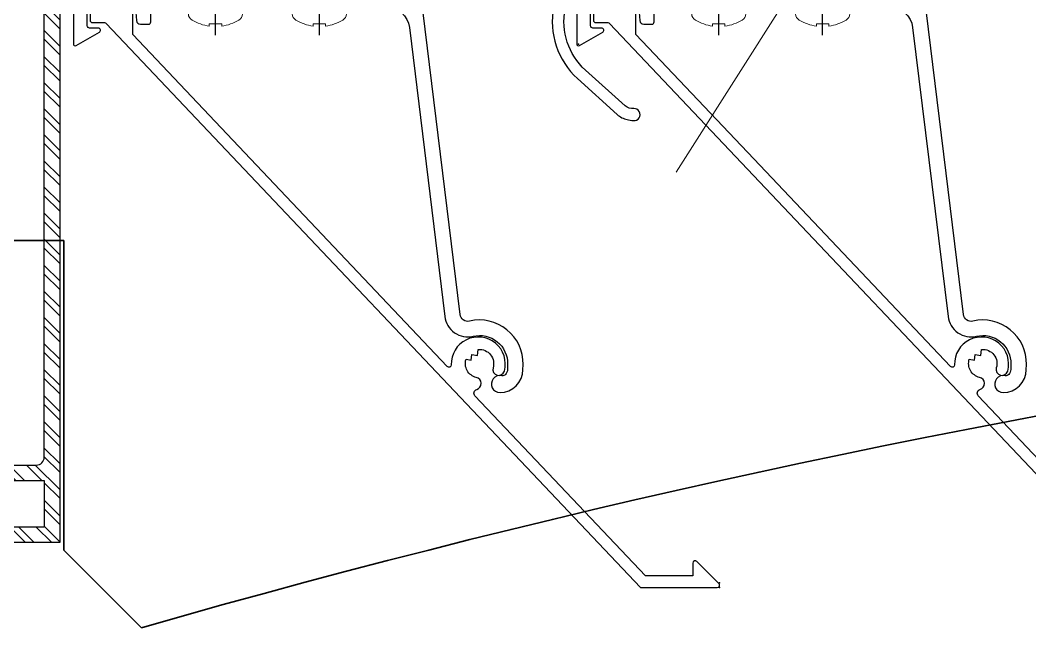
# Model space of a CAD drawing. Header units: millimetres. Extents: x -4391136 to -1798569, y -886572 to -291056.
# Drawn here: x -2456046.6 to -2455916.2, y -393615.9 to -393537.5 of the extents above; entities that cross this region are included whole.
import ezdxf

# ---------------------------------------------------------------- set-up
doc = ezdxf.new("R2010")
doc.units = ezdxf.units.MM
doc.linetypes.add('CENTER', pattern=[50.800000000000004, 31.75, -6.35, 6.35, -6.35])
for name, color, linetype in [('010 - ASPG_ACCESSORIES_MAIN_COLOR_1', 7, 'Continuous'), ('010 - ASPG_EXTR_MAIN_COLOR_2', 7, 'Continuous'), ('010 - ASPG_FRAMING_CUT_COLOR_4', 7, 'Continuous'), ('010 - ASPG_FRAMING_HATCH_', 7, 'Continuous'), ('_PP-Dim', 7, 'Continuous'), ('Center Line', 7, 'CENTER'), ('Xref-C-1-PP17-AR-2214-01-B$0$A-GLAZ-CURT', 7, 'Continuous')]:
    doc.layers.add(name, color=color, linetype=linetype)
doc.layers.add('010 - ASPG_EXTR_DEF_SUB', color=7, linetype='Continuous', plot=False)
doc.layers.add('SCREW', color=7, linetype='Continuous', lineweight=5)

# ---------------------------------------------------------------- blocks, each defined once
blk = doc.blocks.new('Xref-C-1-PP17-AR-2214-01-B$0$DPA_Curved type B - Curved Type B-31237759-ENTRANCE 2 - LOWER ROOF FLOOR PLAN01-flat-1')
at = {"layer": 'Xref-C-1-PP17-AR-2214-01-B$0$A-GLAZ-CURT', "lineweight": 9}
h = blk.add_hatch(dxfattribs=at)
h.set_pattern_fill('ACET-2D-FP_14', angle=90, style=0, pattern_type=2)
h.set_pattern_definition([(49.99999999999999, (2729937.736, 504833.3970000008), (-459.0337474724126, 385.1750482020262), [76.2, -838.2]), (355, (2729937.736, 504833.3970000008), (65.28252745750682, 746.1827032957547), [60.96000000000002, -670.5600000000001]), (100.451, (2729998.464, 504828.0840000007), (-693.3830033246076, -127.8976821547151), [64.76000000000005, -712.3600000000005]), (46.18400000000002, (2729937.736, 505036.5970000007), (-648.57248621923, 622.3064181256742), [114.3, -1257.299999999999]), (96.63599999999998, (2730028.096000001, 505022.5830000007), (-1050.534318683824, -122.2199233656637), [97.14000000000117, -1068.540000000013]), (351.184, (2729937.736, 505036.5970000007), (172.1971373415032, 1110.274966525139), [91.44000000000007, -1005.840000000001]), (21.00000000000002, (2730039.336000001, 504985.7970000007), (-214.7433929342338, 559.4256646482162), [76.20000000000027, -838.2000000000031]), (326, (2730039.336000001, 504985.7970000007), (418.8539380654042, 620.9765000836201), [60.95999999999974, -670.559999999997]), (71.45100000000002, (2730089.874, 504951.7080000007), (-668.4524660190125, 224.2969172171013), [64.75999999999986, -712.3599999999984]), (37.50000000000001, (2729937.736, 504833.3970000008), (-158.7692420154775, 206.9121046213362), [33.528, -628.904, 33.528, -1320.292]), (37.50000000000001, (2729937.736, 504833.3970000008), (-158.7692420154775, 206.9121046213362), [-695.96, -647.192, 33.528, -639.572]), (7.499999999999995, (2729937.736, 504833.3970000008), (-47.30360574389218, 359.3065578758988), [33.52799999999999, -354.5839999999999, 33.52799999999999, -870.204]), (7.499999999999995, (2729937.736, 504833.3970000008), (-47.30360574389218, 359.3065578758988), [-421.64, -613.6639999999999, 33.52799999999999, -223.012]), (327.5, (2729711.168000001, 504833.3970000008), (146.1911639370438, 229.474161533996), [33.52800000000036, -220.4720000000024, -1844.04000000002]), (327.5, (2729711.168000001, 504833.3970000008), (146.1911639370438, 229.474161533996), [-254.0000000000028, 33.52800000000036, -758.9520000000082, -1051.560000000011]), (327.5, (2729711.168000001, 504833.3970000008), (146.1911639370438, 229.474161533996), [-1046.480000000011, 33.52800000000036, -1018.032000000011]), (317.5, (2729609.568, 504833.3970000008), (321.0978918266118, 350.4168590258025), [33.52799999999964, -296.6719999999968, 33.52799999999964, -1239.519999999987]), (317.5, (2729609.568, 504833.3970000008), (321.0978918266118, 350.4168590258025), [-363.7279999999961, -492.7599999999947, 33.52799999999964, -713.2319999999922])])
h.paths.add_polyline_path([(-3.259629011154175e-09, -750.0000001529115), (149.9999999967404, -750.0000001529115), (149.9999999967404, -700.0000001529697), (189.999999997206, -700.0000001529697), (199.999999997206, -690.0000001530279), (173.1051923334599, -576.677522799524), (156.8743433556519, -461.3437719100621), (151.4483587355353, -345.0000000798609), (156.8743433412164, -228.6562282490777), (173.2759108911268, -112.603146939131), (199.9999999529682, -6.402842700481415e-10), (173.1051923055202, 113.3224773565307), (156.8743433435448, 228.6562282480299), (151.4483587383293, 345.0000000788714), (156.8743433584459, 461.3437719088979), (173.2759108911268, 577.3968530856073), (199.999999997206, 690.0000001520966), (189.999999997206, 700.0000001521548), (149.9999999967404, 700.0000001521548), (149.9999999967404, 750.0000001518638), (-3.259629011154175e-09, 750.0000001518638)])
at = {"layer": 'Xref-C-1-PP17-AR-2214-01-B$0$A-GLAZ-CURT', "color": 7, "lineweight": 35}
for p, q in [((190, -700.0000001524459), (200, -690.0000001525041)), ((150, -750.0000001523877), (150, -700.0000001524459)), ((150, -700.0000001524459), (190, -700.0000001524459))]:
    blk.add_line(p, q, dxfattribs=at)
blk.add_arc((1401.480889263563, -344.9999999998836), 1250.032530524975, 163.9788116685254, 196.0211883410912, dxfattribs=at)
blk = doc.blocks.new('W-1-PP17-ENT2_REV00_20260526-152612_EX_LOPF-1')
at = {"color": 7, "rotation": 270}
blk.add_blockref('Xref-C-1-PP17-AR-2214-01-B$0$DPA_Curved type B - Curved Type B-31237759-ENTRANCE 2 - LOWER ROOF FLOOR PLAN01-flat-1', (-8184.450245452113, -10205.0088198926), dxfattribs=at)
blk = doc.blocks.new('*U3397')
at = {"layer": '010 - ASPG_FRAMING_HATCH_', "transparency": 33554585}
h = blk.add_hatch(dxfattribs=at)
h.set_pattern_fill('ANSI32', scale=0.25)
h.set_pattern_definition([(45, (0, 0), (-1.683798022700467, 1.683798022700467), []), (45, (1.1225325, 0), (-1.683798022700467, 1.683798022700467), [])])
edge = h.paths.add_edge_path()
edge.add_line((2.000000000009768, -50.0000000001819), (2.000000000009536, -75.00000000027285))
edge.add_line((2.000000000009536, -75.00000000027285), (-1.376676550535194e-14, -75.00000000027285))
edge.add_line((-1.377727649045784e-14, -75.00000000027285), (2.183725214694612e-13, -49.00000000020555))
edge.add_arc((0.9999999999907824, -49.00000000021976), 0.999999999990564, 89.99999999918577, 179.9999999991858, ccw=False)
edge.add_line((1.000000000004993, -48.00000000022919), (62.99999999987471, -48.00000000022955))
edge.add_arc((62.99999999988892, -47.00000000023898), 0.999999999990564, 269.9999999991858, 359.9999999991858)
edge.add_line((63.99999999987948, -47.00000000025319), (63.99999999987995, 47.00000000025248))
edge.add_arc((62.99999999988939, 47.00000000023827), 0.999999999990564, 8.142219984623432e-10, 90.00000000081424)
edge.add_line((62.99999999987518, 48.00000000022884), (1.000000000005464, 48.00000000022919))
edge.add_arc((0.9999999999912551, 49.00000000021976), 0.999999999990564, 180.0000000008142, 270.0000000008142, ccw=False)
edge.add_line((6.91122180303467e-13, 49.00000000020555), (9.232719782633861e-13, 75.00000000027285))
edge.add_line((9.232719782633861e-13, 75.00000000027285), (2.000000000010473, 75.00000000027285))
edge.add_line((2.000000000010473, 75.00000000027285), (2.000000000010241, 50.0000000001819))
edge.add_line((2.000000000010241, 50.0000000001819), (140.9999999998781, 50.00000000018107))
edge.add_line((140.9999999998781, 50.00000000018107), (140.9999999998781, 41.00000000016652))
edge.add_arc((139.9999999998876, 41.00000000018073), 0.999999999990564, 269.9999999991858, 359.9999999991858, ccw=False)
edge.add_line((139.9999999998734, 40.00000000019017), (131.999999999892, 40.00000000019029))
edge.add_arc((131.9999999998778, 41.00000000018085), 0.999999999990564, 180.0000000008142, 270.0000000008142, ccw=False)
edge.add_line((130.9999999998872, 41.00000000016664), (130.9999999998872, 47.00000000025214))
edge.add_arc((129.9999999998967, 47.00000000023793), 0.999999999990564, 8.142219984623432e-10, 90.00000000081424)
edge.add_line((129.9999999998824, 48.00000000022849), (66.99999999989429, 48.00000000022884))
edge.add_arc((66.99999999988007, 47.00000000023827), 0.999999999990564, 89.99999999918577, 179.9999999991858)
edge.add_line((65.99999999988951, 47.00000000025248), (65.99999999988903, -47.00000000025319))
edge.add_arc((66.99999999987959, -47.00000000023898), 0.999999999990564, 180.0000000008142, 270.0000000008142)
edge.add_line((66.9999999998938, -48.00000000022955), (129.9999999998819, -48.0000000002299))
edge.add_arc((129.9999999998961, -47.00000000023933), 0.999999999990564, 269.9999999991858, 359.9999999991858)
edge.add_line((130.9999999998867, -47.00000000025354), (130.9999999998868, -41.00000000357866))
edge.add_arc((131.9999999998773, -41.00000000359287), 0.999999999990564, 89.99999999918577, 179.9999999991858, ccw=False)
edge.add_line((131.9999999998915, -40.0000000036023), (139.9999999998729, -40.00000000360242))
edge.add_arc((139.9999999998871, -41.00000000359299), 0.999999999990564, 8.14225131762214e-10, 90.00000000081423, ccw=False)
edge.add_line((140.9999999998777, -41.00000000357878), (140.9999999998776, -50.00000000632181))
edge.add_line((140.9999999998776, -50.00000000632181), (2.000000000009777, -50.0000000001819))
h.paths.add_polyline_path([(138.9999999998686, 48.00000000022837), (138.9999999998686, 42.00000000355348), (132.9999999998968, 42.0000000035536), (132.9999999998968, 48.00000000022849)], flags=16)
h.paths.add_polyline_path([(138.999999999868, -48.00000000023002), (138.9999999998681, -42.00000000355513), (132.9999999998963, -42.00000000355501), (132.9999999998962, -48.00000000023001)], flags=16)
at = {"layer": '010 - ASPG_FRAMING_CUT_COLOR_4', "color": 7}
for points in [[(63.99999999987948, -47.00000000025319), (63.99999999987995, 47.00000000025248, 0.414213562373095), (62.99999999987518, 48.00000000022884), (1.000000000005466, 48.00000000022919, -0.414213562373095), (6.91122180303467e-13, 49.00000000020555), (9.232719782633861e-13, 75.00000000027285), (2.000000000010473, 75.00000000027285), (2.000000000010241, 50.0000000001819), (140.9999999998781, 50.00000000018107), (140.9999999998781, 41.00000000016652, -0.414213562373095)], [(130.9999999998872, 41.00000000016664), (130.9999999998872, 47.00000000025214, 0.414213562373095), (129.9999999998824, 48.00000000022849), (66.99999999989429, 48.00000000022884, 0.414213562373095), (65.99999999988951, 47.00000000025248), (65.99999999988903, -47.00000000025319, 0.414213562373095)]]:
    blk.add_lwpolyline(points, format="xyb", dxfattribs=at)
blk.add_lwpolyline([(138.9999999998686, 48.00000000022837), (138.9999999998686, 42.00000000355348), (132.9999999998968, 42.0000000035536), (132.9999999998968, 48.00000000022849)], close=True, dxfattribs=at)
blk = doc.blocks.new('PZG35-9D5')
at = {"layer": 'Center Line', "color": 7}
blk.add_line((1.4210854715202e-14, 3.733653355866409), (1.4210854715202e-14, -10.53404386090006), dxfattribs=at)
at = {"layer": 'SCREW', "color": 7}
for p, q in [((-1.399999999999963, 2.842170943040401e-14), (-1.399999999999963, -1.090192378864657)), ((1.399999999999991, 0), (1.399999999999991, -0.5901923788647139)), ((-1.850000000000009, -1.399999999999977), (1.850000000000037, -0.8999999999999773)), ((-1.850000000000009, -1.399999999999977), (-1.399999999999963, -1.090192378864685)), ((-1.399999999999963, -1.090192378864685), (1.399999999999991, -0.5901923788646855)), ((-1.399999999999963, -1.709807621135297), (1.399999999999991, -1.209807621135297)), ((1.850000000000037, -0.8999999999999773), (1.399999999999991, -0.5901923788646855)), ((1.850000000000037, -0.8999999999999773), (1.399999999999991, -1.209807621135297)), ((1.399999999999991, -1.209807621135269), (1.399999999999991, -1.890192378864725)), ((-1.850000000000009, -1.399999999999977), (-1.399999999999963, -1.709807621135297)), ((-1.850000000000009, -2.699999999999989), (1.850000000000037, -2.199999999999989)), ((-1.850000000000009, -2.699999999999989), (-1.399999999999963, -2.390192378864697)), ((-1.399999999999963, -1.709807621135269), (-1.399999999999963, -2.390192378864697)), ((-1.399999999999963, -2.390192378864697), (1.399999999999991, -1.890192378864697)), ((-1.399999999999963, -3.009807621135309), (1.399999999999991, -2.509807621135309)), ((1.850000000000037, -2.199999999999989), (1.399999999999991, -1.890192378864697)), ((1.850000000000037, -2.199999999999989), (1.399999999999991, -2.509807621135309)), ((1.399999999999991, -2.50980762113528), (1.399999999999991, -3.190192378864708)), ((-1.850000000000009, -2.699999999999989), (-1.399999999999963, -3.009807621135309)), ((-1.850000000000009, -4), (-1.399999999999963, -3.690192378864708)), ((-1.850000000000009, -4), (-0.9911470940920566, -3.883938796498938)), ((-1.399999999999963, -3.009807621135309), (-1.399999999999963, -3.690192378864708)), ((-1.399999999999963, -3.690192378864708), (-0.8446989986695002, -3.591031485769975)), ((0.5619885887190463, -3.339837273736322), (1.399999999999991, -3.190192378864708)), ((0.7141825614195483, -3.653488843051434), (1.850000000000037, -3.5)), ((0.7141825614195483, -3.932275020881832), (1.399999999999991, -3.80980762113532)), ((1.850000000000037, -3.5), (1.399999999999991, -3.190192378864708)), ((1.850000000000037, -3.5), (1.399999999999991, -3.80980762113532)), ((1.399999999999991, -3.809807621135349), (1.399999999999991, -4.490192378864691)), ((-1.850000000000009, -4), (-1.399999999999963, -4.30980762113532)), ((-1.399999999999963, -4.30980762113532), (-1.184865735341859, -4.271390788160659)), ((-1.399999999999963, -4.309807621135349), (-1.399999999999963, -8.099999999999966)), ((0.7141825614195483, -4.612659778611231), (1.399999999999991, -4.49019237886472)), ((0.7141825614195483, -4.953488843051389), (1.850000000000037, -4.800000000000011)), ((0.7141825614195483, -5.232275020881843), (1.399999999999991, -5.109807621135332)), ((1.850000000000037, -4.800000000000011), (1.399999999999991, -4.49019237886472)), ((1.850000000000037, -4.800000000000011), (1.399999999999991, -5.109807621135332)), ((1.399999999999991, -5.109807621135332), (1.399999999999991, -8.099999999999966)), ((1.4210854715202e-14, -9.5), (-1.399999999999963, -8.099999999999966)), ((1.4210854715202e-14, -9.5), (1.399999999999991, -8.099999999999966))]:
    blk.add_line(p, q, dxfattribs=at)
blk.add_lwpolyline([(1.4210854715202e-14, -9.5), (0.7141825614195483, -5.232275020881843), (0.7141825614195483, -3.600899293750615, 0.4176573264866609), (0.4106596181599826, -3.300919979679151, 0.1081021898226624), (-0.8446989986694433, -3.591031485769975), (-1.399999999999991, -4.701675652739141)], format="xyb", dxfattribs=at)
blk = doc.blocks.new('*U3396')
at = {"layer": 'SCREW', "color": 7}
blk.add_lwpolyline([(3.026373332565058, 1.780836269555209, 0.09905967801670053), (0.7999999999999687, 2.546427498927414), (0.7999999999999687, 2.274284095813357), (-0.800000000000054, 2.274284095813357), (-0.800000000000054, 2.546427498927414, 0.09905967801670058), (-3.026373332565143, 1.780836269555209, 0.2665876613401604), (-3.500000000000043, 0.9556546004010897), (-3.500000000000043, 0.1999999999999886, 0.4142135623730938), (-3.300000000000054, 0), (3.299999999999997, 0, 0.4142135623731049), (3.499999999999986, 0.1999999999999886), (3.499999999999957, 0.9556546004010897, 0.2665876613401604)], format="xyb", close=True, dxfattribs=at)
blk.add_blockref('PZG35-9D5', (-1.4210854715202e-14, 0), dxfattribs=at)
blk = doc.blocks.new('*U3399')
at = {"color": 7}
blk.add_point((0, 0), dxfattribs=at)
at = {"layer": '010 - ASPG_ACCESSORIES_MAIN_COLOR_1', "color": 7}
blk.add_lwpolyline([(-39.69999999902211, -0.5999999995172398, 0.4142135623731156), (-39.99999999883585, -0.8999999995638059), (-39.99999999883585, -7.366962144914214, 0.5773502691897371), (-39.65044321701862, -7.568778847059366), (-36.64260295056738, -5.832201459393036, 0.7673269879794871), (-36.78520590183325, -5.299999999645297), (-37.89999999874271, -5.299999999645297, -0.4142135623735732), (-38.19999999902211, -4.999999999656938), (-38.19999999902211, -2.799999999587089, -0.4142135623730951), (-37.99999999883585, -2.59999999951724), (-32.18326623388566, -2.59999999951724, -0.3888787318530097), (-31.98402729420923, -2.782568851142787), (-31.8474567013327, -4.343577870872468, 0.3888787318530089), (-31.34935935237445, -4.799999999528882), (-30.29999999911524, -4.799999999528882, 0.4142135623732408), (-29.99999999883585, -4.499999999540523), (-29.99999999883585, -2.899999999505599, -0.4142135623731785), (-29.69999999902211, -2.59999999951724), (0.4107479506637901, -2.59999999951724, -0.3789692262628873), (3.38851808081381, -5.235465979035143), (7.952927200356498, -42.5207682372482, 0.4465929586642906), (11.6177961837966, -45.07649022702281, -0.4898018444424612), (16.07846395508386, -48.68238816667036), (16.06490363762714, -49.36225294566866, -0.1824796859550777), (15.80227640201338, -50.01801436272836, -0.2679491924113072), (15.32539491611533, -50.16829426406803, 1.122114645179816), (15.09990952932276, -52.3421093734276, 0.4050039718497206), (18.0645059288945, -49.40213623346681), (18.07806624681689, -48.72227145435209, 0.4898054953707174), (11.15966573380865, -43.12966807454978, -0.4465970485362636), (9.938031048281118, -42.27776159492242), (4.866356541635469, -0.8481197821154633, 0.3641755342157969), (4.570876519894227, -0.5999999995172398)], format="xyb", close=True, dxfattribs=at)
at = {"layer": '010 - ASPG_EXTR_DEF_SUB', "color": 7}
for p in [(-39.99999999883585, -0.4999999995172402), (43.44495566345738, -76.89999999944341), (43.44495566345738, -77.49999999954052)]:
    blk.add_point(p, dxfattribs=at)
at = {"layer": '010 - ASPG_EXTR_MAIN_COLOR_2', "color": 7}
blk.add_lwpolyline([(11.37409105408005, -48.15170148877115), (11.47245816211216, -47.43577758665815), (12.17779493960552, -47.55667202338264), (12.29266474000178, -46.78670596401826, -0.5355375090189683), (14.1918134491425, -49.16870282323253, 0.9915718169393263), (15.66379558271728, -49.57599316951273, 1.157025413028558), (8.792231505503878, -48.77291728999153, -0.6885576205791355), (8.274611146422103, -48.98797988444021), (-17.14292736421339, -22.16859813180672), (-32.34153279638849, -6.131750148785431), (-32.34153279638849, -2.899999981694054, 0.4143115081626392), (-32.64163311407901, -2.59999999951724), (-37.54163311352022, -2.59999999951724, 0.4141156188887998), (-37.84153278893791, -2.899999981635847), (-37.84153278893791, -4.299999988411218, 0.4142135623731781), (-37.54153279098682, -4.599999986478724), (-35.98884801496752, -4.599999986478724, -0.205894629290155), (-35.77110154624097, -4.693635078269653), (33.22969053988345, -77.49999999954052), (43.14495566324331, -77.49999999954052, 0.6681786376628355), (43.35708769806661, -76.98786796536915), (40.5215537941549, -74.1523340573247, 0.6681786381757795), (40.00942175951786, -74.36446609156592), (40.00942175951786, -75.99999999802712), (33.87471885257401, -75.99999999802712), (11.86384030175395, -52.7751643466243, -0.5583539238224016), (12.08261241135187, -51.95244935475676, 0.7662751832817146), (12.03674733010121, -50.39291741001107, -0.4385828234445206), (10.70630855322815, -48.05207626283555)], format="xyb", close=True, dxfattribs=at)
at = {"layer": 'SCREW', "color": 7, "rotation": 180}
for p in [(-21.64901723782532, -2.499999999924694), (-8.237076249206439, -2.499999999924694)]:
    blk.add_blockref('*U3396', p, dxfattribs=at)
blk = doc.blocks.new('*U3050')
at = {"color": 7, "xscale": -1, "rotation": 180}
for p in [(91.77030946011655, 69.3), (156.7703094601166, 69.3)]:
    blk.add_blockref('*U3399', p, dxfattribs=at)
at = {"color": 7, "transparency": 33554559, "xscale": -1, "rotation": 270}
for p in [(0, 0), (1500, 1.546684558206834e-09)]:
    blk.add_blockref('*U3397', p, dxfattribs=at)
blk = doc.blocks.new('W-1-PP17-ENT2_REV00_20260528-225335_ASPG_UPPF')
at = {"color": 7, "xscale": -1, "zscale": -1, "rotation": 180}
blk.add_blockref('*U3050', (-8935, -10252.99999999953), dxfattribs=at)
blk.add_blockref('*U3050', (-10435, -10252.99999999953), dxfattribs=at)
blk = doc.blocks.new('*U3043')
at = {"layer": '010 - ASPG_EXTR_DEF_SUB', "color": 7}
blk.add_point((0, 0), dxfattribs=at)
at = {"layer": '010 - ASPG_EXTR_MAIN_COLOR_2', "color": 7}
blk.add_lwpolyline([(-3.1933000148274, 4.803864106419496, 0.2636109069979271), (-0.119790066499263, -4.460317215009127), (4.995733695104718, -9.084236264869105, 0.1258843890439943), (6.267761250492185, -9.753782964195125, 0.04427494949630078), (7.089544059708714, -9.866966022993438, 1.107654826573523), (7.125459210947156, -8.33180570154218, -0.2155958426847688), (6.023226659279317, -7.991025416878983), (0.8860520706512034, -3.347536196233705, -0.2636109069978752), (-1.721774552483112, 4.512981288600713, -0.004854851929905817)], format="xyb", dxfattribs=at)

msp = doc.modelspace()

# ---------------------------------------------------------------- block references
at = {"color": 7}
msp.add_blockref('W-1-PP17-ENT2_REV00_20260528-225335_ASPG_UPPF', (-2447156.514610203, -383210.8748381315), dxfattribs=at)

# ---------------------------------------------------------------- next in the draw order: block references
msp.add_blockref('*U3043', (-2455974.511262887, -393540.541800276), dxfattribs=at)

# ---------------------------------------------------------------- next in the draw order: block references
at = {"layer": '_PP-Dim', "color": 7}
msp.add_blockref('W-1-PP17-ENT2_REV00_20260526-152612_EX_LOPF-1', (-2447156.514610203, -383210.8748381315), dxfattribs=at)

doc.saveas('drawing.dxf')
